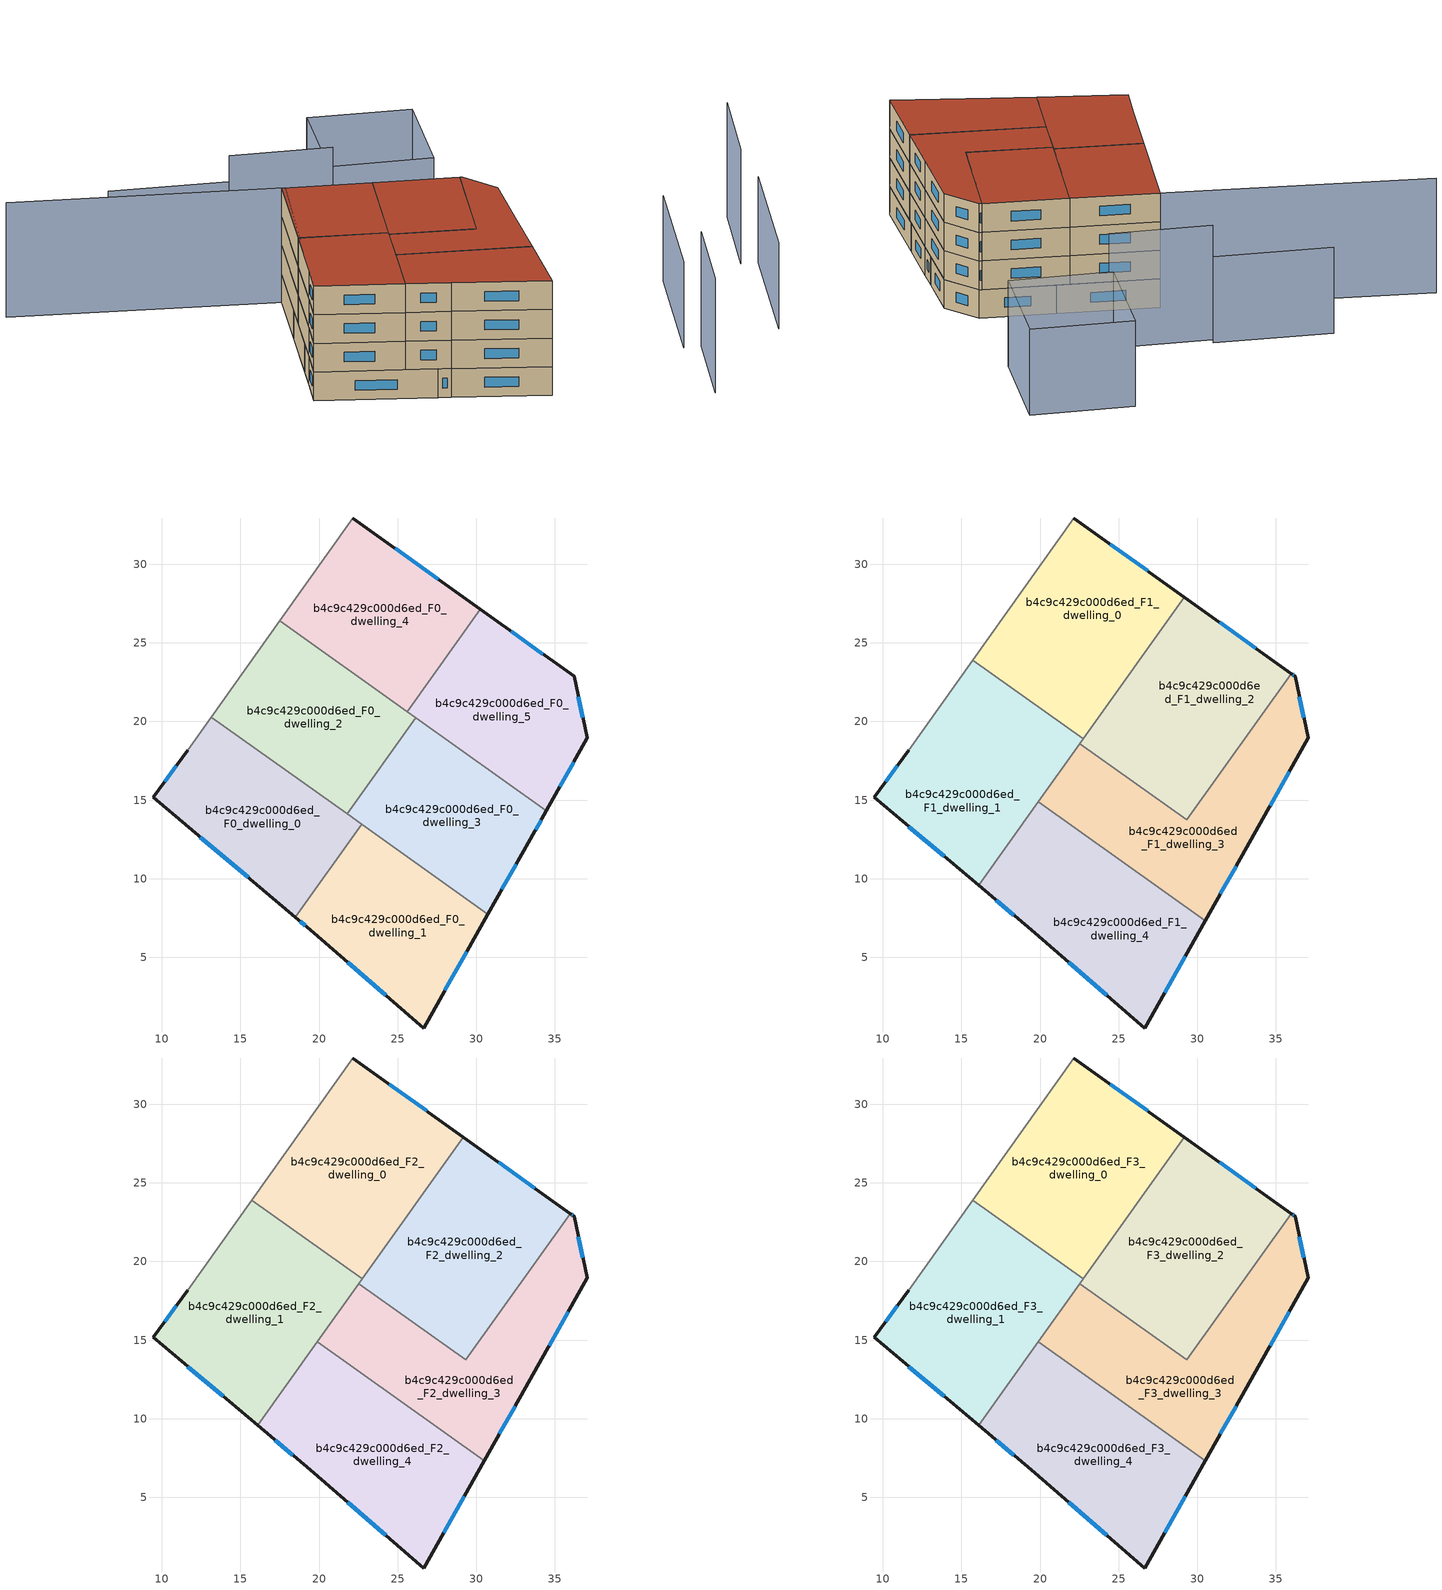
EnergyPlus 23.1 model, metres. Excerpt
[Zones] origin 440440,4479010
b4c9c429c000d6ed_F0_dwelling_0
 floor ground (EU_floor_Construction): 22.7,13.47 18.48,7.56 9.46,15.17 11.66,18.17 13.16,20.29 z0
 wall outside (EU_wall_Construction): 11.66,18.17 9.46,15.17 18.48,7.56 z0:3
 wall to b4c9c429c000d6ed_F0_dwelling_1 (EU_wall_Construction): 18.48,7.56 22.7,13.47 z0:3
 wall adiabatic (EU_wall_Construction): 13.16,20.29 11.66,18.17 z0:3
 wall to b4c9c429c000d6ed_F0_dwelling_2 (EU_wall_Construction): 21.78,14.13 13.16,20.29 z0:3
 wall to b4c9c429c000d6ed_F0_dwelling_3 (EU_wall_Construction): 22.7,13.47 21.78,14.13 z0:3
 window (EU_Window_Construction): 12.45,12.65 15.49,10.08 / 10.93,17.17 10.19,16.16 z0.99:2.01
b4c9c429c000d6ed_F0_dwelling_1
 floor ground (EU_floor_Construction): 30.73,7.74 26.64,0.51 19.43,6.76 18.48,7.56 22.7,13.47 z0
 wall outside (EU_wall_Construction): 18.48,7.56 19.43,6.76 26.64,0.51 30.73,7.74 z0:3
 wall to b4c9c429c000d6ed_F0_dwelling_3 (EU_wall_Construction): 30.73,7.74 22.7,13.47 z0:3
 window (EU_Window_Construction): 28,2.91 29.38,5.34 / 21.82,4.69 24.25,2.58 / 18.8,7.3 19.12,7.03 z0.99:2.01
b4c9c429c000d6ed_F0_dwelling_2
 floor ground (EU_floor_Construction): 26.15,20.25 21.78,14.13 13.16,20.29 17.51,26.41 z0
 wall to b4c9c429c000d6ed_F0_dwelling_3 (EU_wall_Construction): 21.78,14.13 26.15,20.25 z0:3
 wall adiabatic (EU_wall_Construction): 17.51,26.41 13.16,20.29 z0:3
 wall to b4c9c429c000d6ed_F0_dwelling_4 (EU_wall_Construction): 25.61,20.63 17.51,26.41 z0:3
 wall to b4c9c429c000d6ed_F0_dwelling_5 (EU_wall_Construction): 26.15,20.25 25.61,20.63 z0:3
b4c9c429c000d6ed_F0_dwelling_3
 floor ground (EU_floor_Construction): 34.45,14.32 33.44,12.51 30.73,7.74 21.78,14.13 26.15,20.25 z0
 wall outside (EU_wall_Construction): 30.73,7.74 33.44,12.51 34.45,14.32 z0:3
 wall to b4c9c429c000d6ed_F0_dwelling_5 (EU_wall_Construction): 34.45,14.32 26.15,20.25 z0:3
 window (EU_Window_Construction): 33.77,13.11 34.11,13.72 / 31.63,9.32 32.54,10.93 z0.99:2.01
b4c9c429c000d6ed_F0_dwelling_4
 floor ground (EU_floor_Construction): 30.25,27.14 25.61,20.63 17.51,26.41 22.14,32.94 z0
 wall outside (EU_wall_Construction): 30.25,27.14 22.14,32.94 z0:3
 wall to b4c9c429c000d6ed_F0_dwelling_5 (EU_wall_Construction): 25.61,20.63 30.25,27.14 z0:3
 wall adiabatic (EU_wall_Construction): 22.14,32.94 17.51,26.41 z0:3
 window (EU_Window_Construction): 27.56,29.06 24.83,31.01 z0.99:2.01
b4c9c429c000d6ed_F0_dwelling_5
 floor ground (EU_floor_Construction): 36.21,22.87 37.05,18.96 34.45,14.32 25.61,20.63 30.25,27.14 z0
 wall outside (EU_wall_Construction): 34.45,14.32 37.05,18.96 36.21,22.87 30.25,27.14 z0:3
 window (EU_Window_Construction): 34.24,24.28 32.23,25.72 / 36.77,20.25 36.49,21.57 / 35.31,15.86 36.19,17.42 z0.99:2.01
b4c9c429c000d6ed_F1_dwelling_0
 floor to b4c9c429c000d6ed_F0_dwelling_4 (EU_floor_Construction): 29.17,27.91 24.53,21.4 17.51,26.41 22.14,32.94 z3
 floor to b4c9c429c000d6ed_F0_dwelling_2 (EU_floor_Construction): 24.53,21.4 22.74,18.9 15.73,23.9 17.51,26.41 z3
 wall outside (EU_wall_Construction): 29.17,27.91 22.14,32.94 z3:6
 wall adiabatic (EU_wall_Construction): 22.14,32.94 15.73,23.9 z3:6
 wall to b4c9c429c000d6ed_F1_dwelling_1 (EU_wall_Construction): 15.73,23.9 22.74,18.9 z3:6
 wall to b4c9c429c000d6ed_F1_dwelling_2 (EU_wall_Construction): 22.74,18.9 29.17,27.91 z3:6
 window (EU_Window_Construction): 26.84,29.58 24.47,31.27 z3.99:5.01
b4c9c429c000d6ed_F1_dwelling_1
 floor to b4c9c429c000d6ed_F0_dwelling_0 (EU_floor_Construction): 20.16,15.29 16.09,9.58 9.46,15.17 11.66,18.17 13.16,20.29 z3
 floor to b4c9c429c000d6ed_F0_dwelling_2 (EU_floor_Construction): 22.74,18.9 20.16,15.29 13.16,20.29 15.73,23.9 z3
 wall outside (EU_wall_Construction): 11.66,18.17 9.46,15.17 16.09,9.58 z3:6
 wall adiabatic (EU_wall_Construction): 15.73,23.9 11.66,18.17 z3:6
 wall to b4c9c429c000d6ed_F1_dwelling_4 (EU_wall_Construction): 16.09,9.58 19.88,14.89 z3:6
 wall to b4c9c429c000d6ed_F1_dwelling_3 (EU_wall_Construction): 19.88,14.89 22.53,18.6 z3:6
 wall to b4c9c429c000d6ed_F1_dwelling_2 (EU_wall_Construction): 22.53,18.6 22.74,18.9 z3:6
 window (EU_Window_Construction): 10.93,17.17 10.19,16.16 / 11.66,13.31 13.89,11.43 z3.99:5.01
b4c9c429c000d6ed_F1_dwelling_2
 floor to b4c9c429c000d6ed_F0_dwelling_5 (EU_floor_Construction): 35.97,23.04 31.34,16.54 25.61,20.63 30.25,27.14 z3
 floor to b4c9c429c000d6ed_F0_dwelling_4 (EU_floor_Construction): 30.25,27.14 25.61,20.63 24.53,21.4 29.17,27.91 z3
 floor to b4c9c429c000d6ed_F0_dwelling_3 (EU_floor_Construction): 31.34,16.54 29.34,13.74 24.15,17.44 26.15,20.25 z3
 floor to b4c9c429c000d6ed_F0_dwelling_2 (EU_floor_Construction): 26.15,20.25 24.15,17.44 22.53,18.6 24.53,21.4 z3
 wall outside (EU_wall_Construction): 35.97,23.04 29.17,27.91 z3:6
 wall to b4c9c429c000d6ed_F1_dwelling_3 (EU_wall_Construction): 22.53,18.6 29.34,13.74 35.97,23.04 z3:6
 window (EU_Window_Construction): 33.72,24.65 31.43,26.3 z3.99:5.01
b4c9c429c000d6ed_F1_dwelling_3
 floor to b4c9c429c000d6ed_F0_dwelling_2 (EU_floor_Construction): 24.15,17.44 21.78,14.13 20.16,15.29 22.53,18.6 z3
 floor to b4c9c429c000d6ed_F0_dwelling_3 (EU_floor_Construction): 34.45,14.32 33.44,12.51 30.73,7.74 21.78,14.13 24.15,17.44 29.34,13.74 31.34,16.54 z3
 floor to b4c9c429c000d6ed_F0_dwelling_1 (EU_floor_Construction): 30.73,7.74 30.49,7.32 22.42,13.08 22.7,13.47 z3
 floor to b4c9c429c000d6ed_F0_dwelling_5 (EU_floor_Construction): 36.21,22.87 37.05,18.96 34.45,14.32 31.34,16.54 35.97,23.04 z3
 floor to b4c9c429c000d6ed_F0_dwelling_0 (EU_floor_Construction): 22.7,13.47 22.42,13.08 19.88,14.89 20.16,15.29 z3
 wall outside (EU_wall_Construction): 30.49,7.32 33.44,12.51 37.05,18.96 36.21,22.87 35.97,23.04 z3:6
 wall to b4c9c429c000d6ed_F1_dwelling_4 (EU_wall_Construction): 19.88,14.89 30.49,7.32 z3:6
 window (EU_Window_Construction): 36.13,22.93 36.05,22.98 / 36.77,20.25 36.49,21.57 / 34.63,14.65 35.85,16.82 / 31.47,9.04 32.46,10.79 z3.99:5.01
b4c9c429c000d6ed_F1_dwelling_4
 floor to b4c9c429c000d6ed_F0_dwelling_1 (EU_floor_Construction): 30.49,7.32 26.64,0.51 19.43,6.76 18.49,7.56 22.42,13.08 z3
 floor to b4c9c429c000d6ed_F0_dwelling_0 (EU_floor_Construction): 22.42,13.08 18.49,7.56 16.09,9.58 19.88,14.89 z3
 wall outside (EU_wall_Construction): 16.09,9.58 19.43,6.76 26.64,0.51 30.49,7.32 z3:6
 window (EU_Window_Construction): 27.92,2.77 29.22,5.06 / 21.82,4.69 24.25,2.58 / 17.2,8.65 18.33,7.7 z3.99:5.01
b4c9c429c000d6ed_F2_dwelling_0
 floor to b4c9c429c000d6ed_F1_dwelling_0 (EU_floor_Construction): 29.17,27.91 22.74,18.9 15.73,23.9 22.14,32.94 z6
 wall outside (EU_wall_Construction): 29.17,27.91 22.14,32.94 z6:9
 wall adiabatic (EU_wall_Construction): 22.14,32.94 15.73,23.9 z6:9
 wall to b4c9c429c000d6ed_F2_dwelling_1 (EU_wall_Construction): 15.73,23.9 22.74,18.9 z6:9
 wall to b4c9c429c000d6ed_F2_dwelling_2 (EU_wall_Construction): 22.74,18.9 29.17,27.91 z6:9
 window (EU_Window_Construction): 26.84,29.58 24.47,31.27 z6.99:8.01
b4c9c429c000d6ed_F2_dwelling_1
 floor to b4c9c429c000d6ed_F1_dwelling_1 (EU_floor_Construction): 22.74,18.9 16.09,9.58 9.46,15.17 11.66,18.17 15.73,23.9 z6
 wall outside (EU_wall_Construction): 11.66,18.17 9.46,15.17 16.09,9.58 z6:9
 wall adiabatic (EU_wall_Construction): 15.73,23.9 11.66,18.17 z6:9
 wall to b4c9c429c000d6ed_F2_dwelling_4 (EU_wall_Construction): 16.09,9.58 19.88,14.89 z6:9
 wall to b4c9c429c000d6ed_F2_dwelling_3 (EU_wall_Construction): 19.88,14.89 22.53,18.6 z6:9
 wall to b4c9c429c000d6ed_F2_dwelling_2 (EU_wall_Construction): 22.53,18.6 22.74,18.9 z6:9
 window (EU_Window_Construction): 10.93,17.17 10.19,16.16 / 11.66,13.31 13.89,11.43 z6.99:8.01
b4c9c429c000d6ed_F2_dwelling_2
 floor to b4c9c429c000d6ed_F1_dwelling_2 (EU_floor_Construction): 35.97,23.04 29.34,13.74 22.53,18.6 29.17,27.91 z6
 wall outside (EU_wall_Construction): 35.97,23.04 29.17,27.91 z6:9
 wall to b4c9c429c000d6ed_F2_dwelling_3 (EU_wall_Construction): 22.53,18.6 29.34,13.74 35.97,23.04 z6:9
 window (EU_Window_Construction): 33.72,24.65 31.43,26.3 z6.99:8.01
b4c9c429c000d6ed_F2_dwelling_3
 floor to b4c9c429c000d6ed_F1_dwelling_3 (EU_floor_Construction): 36.21,22.87 37.05,18.96 33.44,12.51 30.49,7.32 19.88,14.89 22.53,18.6 29.34,13.74 35.97,23.04 z6
 wall outside (EU_wall_Construction): 30.49,7.32 33.44,12.51 37.05,18.96 36.21,22.87 35.97,23.04 z6:9
 wall to b4c9c429c000d6ed_F2_dwelling_4 (EU_wall_Construction): 19.88,14.89 30.49,7.32 z6:9
 window (EU_Window_Construction): 36.13,22.93 36.05,22.98 / 36.77,20.25 36.49,21.57 / 34.63,14.65 35.85,16.82 / 31.47,9.04 32.46,10.79 z6.99:8.01
b4c9c429c000d6ed_F2_dwelling_4
 floor to b4c9c429c000d6ed_F1_dwelling_4 (EU_floor_Construction): 30.49,7.32 26.64,0.51 19.43,6.76 16.09,9.58 19.88,14.89 z6
 wall outside (EU_wall_Construction): 16.09,9.58 19.43,6.76 26.64,0.51 30.49,7.32 z6:9
 window (EU_Window_Construction): 27.92,2.77 29.22,5.06 / 21.82,4.69 24.25,2.58 / 17.2,8.65 18.33,7.7 z6.99:8.01
b4c9c429c000d6ed_F3_dwelling_0
 floor to b4c9c429c000d6ed_F2_dwelling_0 (EU_floor_Construction): 29.17,27.91 22.74,18.9 15.73,23.9 22.14,32.94 z9
 wall outside (EU_wall_Construction): 29.17,27.91 22.14,32.94 z9:12
 wall adiabatic (EU_wall_Construction): 22.14,32.94 15.73,23.9 z9:12
 wall to b4c9c429c000d6ed_F3_dwelling_1 (EU_wall_Construction): 15.73,23.9 22.74,18.9 z9:12
 wall to b4c9c429c000d6ed_F3_dwelling_2 (EU_wall_Construction): 22.74,18.9 29.17,27.91 z9:12
 window (EU_Window_Construction): 26.84,29.58 24.47,31.27 z9.99:11.01
 roof outside (EU_roof_Construction): 22.74,18.9 29.17,27.91 22.14,32.94 15.73,23.9 z12
b4c9c429c000d6ed_F3_dwelling_1
 floor to b4c9c429c000d6ed_F2_dwelling_1 (EU_floor_Construction): 22.74,18.9 16.09,9.58 9.46,15.17 11.66,18.17 15.73,23.9 z9
 wall outside (EU_wall_Construction): 11.66,18.17 9.46,15.17 16.09,9.58 z9:12
 wall adiabatic (EU_wall_Construction): 15.73,23.9 11.66,18.17 z9:12
 wall to b4c9c429c000d6ed_F3_dwelling_4 (EU_wall_Construction): 16.09,9.58 19.88,14.89 z9:12
 wall to b4c9c429c000d6ed_F3_dwelling_3 (EU_wall_Construction): 19.88,14.89 22.53,18.6 z9:12
 wall to b4c9c429c000d6ed_F3_dwelling_2 (EU_wall_Construction): 22.53,18.6 22.74,18.9 z9:12
 window (EU_Window_Construction): 10.93,17.17 10.19,16.16 / 11.66,13.31 13.89,11.43 z9.99:11.01
 roof outside (EU_roof_Construction): 16.09,9.58 22.74,18.9 15.73,23.9 11.66,18.17 9.46,15.17 z12
b4c9c429c000d6ed_F3_dwelling_2
 floor to b4c9c429c000d6ed_F2_dwelling_2 (EU_floor_Construction): 35.97,23.04 29.34,13.74 22.53,18.6 29.17,27.91 z9
 wall outside (EU_wall_Construction): 35.97,23.04 29.17,27.91 z9:12
 wall to b4c9c429c000d6ed_F3_dwelling_3 (EU_wall_Construction): 22.53,18.6 29.34,13.74 35.97,23.04 z9:12
 window (EU_Window_Construction): 33.72,24.65 31.43,26.3 z9.99:11.01
 roof outside (EU_roof_Construction): 29.34,13.74 35.97,23.04 29.17,27.91 22.53,18.6 z12
b4c9c429c000d6ed_F3_dwelling_3
 floor to b4c9c429c000d6ed_F2_dwelling_3 (EU_floor_Construction): 36.21,22.87 37.05,18.96 33.44,12.51 30.49,7.32 19.88,14.89 22.53,18.6 29.34,13.74 35.97,23.04 z9
 wall outside (EU_wall_Construction): 30.49,7.32 33.44,12.51 37.05,18.96 36.21,22.87 35.97,23.04 z9:12
 wall to b4c9c429c000d6ed_F3_dwelling_4 (EU_wall_Construction): 19.88,14.89 30.49,7.32 z9:12
 window (EU_Window_Construction): 36.13,22.93 36.05,22.98 / 36.77,20.25 36.49,21.57 / 34.63,14.65 35.85,16.82 / 31.47,9.04 32.46,10.79 z9.99:11.01
 roof outside (EU_roof_Construction): 33.44,12.51 37.05,18.96 36.21,22.87 35.97,23.04 29.34,13.74 22.53,18.6 19.88,14.89 30.49,7.32 z12
b4c9c429c000d6ed_F3_dwelling_4
 floor to b4c9c429c000d6ed_F2_dwelling_4 (EU_floor_Construction): 30.49,7.32 26.64,0.51 19.43,6.76 16.09,9.58 19.88,14.89 z9
 wall outside (EU_wall_Construction): 16.09,9.58 19.43,6.76 26.64,0.51 30.49,7.32 z9:12
 window (EU_Window_Construction): 27.92,2.77 29.22,5.06 / 21.82,4.69 24.25,2.58 / 17.2,8.65 18.33,7.7 z9.99:11.01
 roof outside (EU_roof_Construction): 26.64,0.51 30.49,7.32 19.88,14.89 16.09,9.58 19.43,6.76 z12
shading: 38.21,-9.7 44.29,-1.4 / 0.99,48.54 22.41,32.74 / 22.41,32.74 11.66,18.17 / 31.83,36.1 23.45,41.52 z0:12; 42.9,-0.46 51.55,11.44 / 23.85,41.98 14.15,48.36 / 32.99,37.89 38.89,47.08 / 38.89,47.08 47.43,41.59 / 47.43,41.59 41.52,32.4 / 41.52,32.4 32.99,37.89 z0:9
[Building]
EU S2 Campaign: North Axis=0; Terrain=City; Solar Distribution=FullExterior
[Site:Location]
Madrid: Latitude=40.5; Longitude=-3.5; Time Zone=1; Elevation=609
[SizingPeriod:WeatherFileDays]
AnnualSizingPeriod: Begin Month=1; Begin Day of Month=1; End Month=12; End Day of Month=31; Day of Week for Start Day=Monday; Use Weather File Daylight Saving Period=No; Use Weather File Rain and Snow Indicators=No
[MATERIAL]
EU_InternalMass_Material: Roughness=MediumRough; Thickness=0.1; Conductivity=1; Density=1800; Specific Heat=900; Thermal Absorptance=0.9; Solar Absorptance=0.7; Visible Absorptance=0.7
[MATERIAL:NOMASS] Roughness=MediumRough; Thermal Absorptance=0.9; Solar Absorptance=0.7; Visible Absorptance=0.7
Name | Thermal Resistance
EU_wall_NoMass | 0.609216
EU_roof_NoMass | 0.513268
EU_floor_NoMass | 0.568163
[WINDOWMATERIAL:SIMPLEGLAZINGSYSTEM]
EU_Window_SimpleGlazing: UFactor=5.50606; Solar Heat Gain Coefficient=0.85; Visible Transmittance=0.85
[CONSTRUCTION]
EU_wall_Construction: EU_wall_NoMass
EU_roof_Construction: EU_roof_NoMass
EU_floor_Construction: EU_floor_NoMass
EU_InternalMass_Construction: EU_InternalMass_Material
EU_Window_Construction: EU_Window_SimpleGlazing
[ZONE] Type=1; Multiplier=1; Ceiling Height=autocalculate; Floor Area=autocalculate; Part of Total Floor Area=Yes
Name | Volume
b4c9c429c000d6ed_F0_dwelling_0 | 239.024
b4c9c429c000d6ed_F1_dwelling_0; b4c9c429c000d6ed_F2_dwelling_0; b4c9c429c000d6ed_F3_dwelling_0 | 286.806
b4c9c429c000d6ed_F0_dwelling_1 | 238.991
b4c9c429c000d6ed_F1_dwelling_1; b4c9c429c000d6ed_F2_dwelling_1; b4c9c429c000d6ed_F3_dwelling_1 | 286.82
b4c9c429c000d6ed_F0_dwelling_2 | 239.014
b4c9c429c000d6ed_F1_dwelling_2; b4c9c429c000d6ed_F2_dwelling_2; b4c9c429c000d6ed_F3_dwelling_2 | 286.8
b4c9c429c000d6ed_F0_dwelling_3 | 239.019
b4c9c429c000d6ed_F1_dwelling_3; b4c9c429c000d6ed_F2_dwelling_3; b4c9c429c000d6ed_F3_dwelling_3 | 286.813
b4c9c429c000d6ed_F0_dwelling_4 | 239.012
b4c9c429c000d6ed_F1_dwelling_4; b4c9c429c000d6ed_F2_dwelling_4; b4c9c429c000d6ed_F3_dwelling_4 | 286.83
b4c9c429c000d6ed_F0_dwelling_5 | 239.001
[INTERNALMASS] Construction=EU_InternalMass_Construction
Name | Zone or ZoneList | Surface Area
b4c9c429c000d6ed_F0_dwelling_0_EU_InternalMass | b4c9c429c000d6ed_F0_dwelling_0 | 79.6747
b4c9c429c000d6ed_F0_dwelling_1_EU_InternalMass | b4c9c429c000d6ed_F0_dwelling_1 | 79.6637
b4c9c429c000d6ed_F0_dwelling_2_EU_InternalMass | b4c9c429c000d6ed_F0_dwelling_2 | 79.6713
b4c9c429c000d6ed_F0_dwelling_3_EU_InternalMass | b4c9c429c000d6ed_F0_dwelling_3 | 79.673
b4c9c429c000d6ed_F0_dwelling_4_EU_InternalMass | b4c9c429c000d6ed_F0_dwelling_4 | 79.6705
b4c9c429c000d6ed_F0_dwelling_5_EU_InternalMass | b4c9c429c000d6ed_F0_dwelling_5 | 79.6669
b4c9c429c000d6ed_F1_dwelling_0_EU_InternalMass | b4c9c429c000d6ed_F1_dwelling_0 | 95.6001
b4c9c429c000d6ed_F1_dwelling_1_EU_InternalMass | b4c9c429c000d6ed_F1_dwelling_1 | 95.6079
b4c9c429c000d6ed_F1_dwelling_2_EU_InternalMass | b4c9c429c000d6ed_F1_dwelling_2 | 95.5997
b4c9c429c000d6ed_F1_dwelling_3_EU_InternalMass | b4c9c429c000d6ed_F1_dwelling_3 | 95.6046
b4c9c429c000d6ed_F1_dwelling_4_EU_InternalMass | b4c9c429c000d6ed_F1_dwelling_4 | 95.6101
b4c9c429c000d6ed_F2_dwelling_0_EU_InternalMass | b4c9c429c000d6ed_F2_dwelling_0 | 95.6001
b4c9c429c000d6ed_F2_dwelling_1_EU_InternalMass | b4c9c429c000d6ed_F2_dwelling_1 | 95.6079
b4c9c429c000d6ed_F2_dwelling_2_EU_InternalMass | b4c9c429c000d6ed_F2_dwelling_2 | 95.5997
b4c9c429c000d6ed_F2_dwelling_3_EU_InternalMass | b4c9c429c000d6ed_F2_dwelling_3 | 95.6046
b4c9c429c000d6ed_F2_dwelling_4_EU_InternalMass | b4c9c429c000d6ed_F2_dwelling_4 | 95.6101
b4c9c429c000d6ed_F3_dwelling_0_EU_InternalMass | b4c9c429c000d6ed_F3_dwelling_0 | 95.6001
b4c9c429c000d6ed_F3_dwelling_1_EU_InternalMass | b4c9c429c000d6ed_F3_dwelling_1 | 95.6079
b4c9c429c000d6ed_F3_dwelling_2_EU_InternalMass | b4c9c429c000d6ed_F3_dwelling_2 | 95.5997
b4c9c429c000d6ed_F3_dwelling_3_EU_InternalMass | b4c9c429c000d6ed_F3_dwelling_3 | 95.6046
b4c9c429c000d6ed_F3_dwelling_4_EU_InternalMass | b4c9c429c000d6ed_F3_dwelling_4 | 95.6101
[OTHEREQUIPMENT] Fuel Type=Electricity; Design Level Calculation Method=Watts/Area; Power per Zone Floor Area=1; Fraction Latent=0; Fraction Radiant=0; Fraction Lost=0; Carbon Dioxide Generation Rate=0; EndUse Subcategory=EU_Step8_InternalGains
Name | Zone or ZoneList or Space or SpaceList | Schedule
EU_Step8_InternalGain_b4c9c429c000d6ed_F0_dwelling_0_f000 | b4c9c429c000d6ed_F0_dwelling_0 | EU_Step8_GainSchedule_b4c9c429c000d6ed_F0_dwelling_0_f000
EU_Step8_InternalGain_b4c9c429c000d6ed_F0_dwelling_1_f000 | b4c9c429c000d6ed_F0_dwelling_1 | EU_Step8_GainSchedule_b4c9c429c000d6ed_F0_dwelling_1_f000
EU_Step8_InternalGain_b4c9c429c000d6ed_F0_dwelling_2_f000 | b4c9c429c000d6ed_F0_dwelling_2 | EU_Step8_GainSchedule_b4c9c429c000d6ed_F0_dwelling_2_f000
EU_Step8_InternalGain_b4c9c429c000d6ed_F0_dwelling_3_f000 | b4c9c429c000d6ed_F0_dwelling_3 | EU_Step8_GainSchedule_b4c9c429c000d6ed_F0_dwelling_3_f000
EU_Step8_InternalGain_b4c9c429c000d6ed_F0_dwelling_4_f000 | b4c9c429c000d6ed_F0_dwelling_4 | EU_Step8_GainSchedule_b4c9c429c000d6ed_F0_dwelling_4_f000
EU_Step8_InternalGain_b4c9c429c000d6ed_F0_dwelling_5_f000 | b4c9c429c000d6ed_F0_dwelling_5 | EU_Step8_GainSchedule_b4c9c429c000d6ed_F0_dwelling_5_f000
EU_Step8_InternalGain_b4c9c429c000d6ed_F1_dwelling_0_f000 | b4c9c429c000d6ed_F1_dwelling_0 | EU_Step8_GainSchedule_b4c9c429c000d6ed_F1_dwelling_0_f000
EU_Step8_InternalGain_b4c9c429c000d6ed_F1_dwelling_1_f000 | b4c9c429c000d6ed_F1_dwelling_1 | EU_Step8_GainSchedule_b4c9c429c000d6ed_F1_dwelling_1_f000
EU_Step8_InternalGain_b4c9c429c000d6ed_F1_dwelling_2_f000 | b4c9c429c000d6ed_F1_dwelling_2 | EU_Step8_GainSchedule_b4c9c429c000d6ed_F1_dwelling_2_f000
EU_Step8_InternalGain_b4c9c429c000d6ed_F1_dwelling_3_f000 | b4c9c429c000d6ed_F1_dwelling_3 | EU_Step8_GainSchedule_b4c9c429c000d6ed_F1_dwelling_3_f000
EU_Step8_InternalGain_b4c9c429c000d6ed_F1_dwelling_4_f000 | b4c9c429c000d6ed_F1_dwelling_4 | EU_Step8_GainSchedule_b4c9c429c000d6ed_F1_dwelling_4_f000
EU_Step8_InternalGain_b4c9c429c000d6ed_F2_dwelling_0_f000 | b4c9c429c000d6ed_F2_dwelling_0 | EU_Step8_GainSchedule_b4c9c429c000d6ed_F2_dwelling_0_f000
EU_Step8_InternalGain_b4c9c429c000d6ed_F2_dwelling_1_f000 | b4c9c429c000d6ed_F2_dwelling_1 | EU_Step8_GainSchedule_b4c9c429c000d6ed_F2_dwelling_1_f000
EU_Step8_InternalGain_b4c9c429c000d6ed_F2_dwelling_2_f000 | b4c9c429c000d6ed_F2_dwelling_2 | EU_Step8_GainSchedule_b4c9c429c000d6ed_F2_dwelling_2_f000
EU_Step8_InternalGain_b4c9c429c000d6ed_F2_dwelling_3_f000 | b4c9c429c000d6ed_F2_dwelling_3 | EU_Step8_GainSchedule_b4c9c429c000d6ed_F2_dwelling_3_f000
EU_Step8_InternalGain_b4c9c429c000d6ed_F2_dwelling_4_f000 | b4c9c429c000d6ed_F2_dwelling_4 | EU_Step8_GainSchedule_b4c9c429c000d6ed_F2_dwelling_4_f000
EU_Step8_InternalGain_b4c9c429c000d6ed_F3_dwelling_0_f000 | b4c9c429c000d6ed_F3_dwelling_0 | EU_Step8_GainSchedule_b4c9c429c000d6ed_F3_dwelling_0_f000
EU_Step8_InternalGain_b4c9c429c000d6ed_F3_dwelling_1_f000 | b4c9c429c000d6ed_F3_dwelling_1 | EU_Step8_GainSchedule_b4c9c429c000d6ed_F3_dwelling_1_f000
EU_Step8_InternalGain_b4c9c429c000d6ed_F3_dwelling_2_f000 | b4c9c429c000d6ed_F3_dwelling_2 | EU_Step8_GainSchedule_b4c9c429c000d6ed_F3_dwelling_2_f000
EU_Step8_InternalGain_b4c9c429c000d6ed_F3_dwelling_3_f000 | b4c9c429c000d6ed_F3_dwelling_3 | EU_Step8_GainSchedule_b4c9c429c000d6ed_F3_dwelling_3_f000
EU_Step8_InternalGain_b4c9c429c000d6ed_F3_dwelling_4_f000 | b4c9c429c000d6ed_F3_dwelling_4 | EU_Step8_GainSchedule_b4c9c429c000d6ed_F3_dwelling_4_f000
[ZONEVENTILATION:DESIGNFLOWRATE] Schedule=EU_AlwaysOn; Design Flow Rate Calculation Method=AirChanges/Hour; Air Changes per Hour=0.752966; Ventilation Type=Natural; Fan Pressure Rise=0; Fan Total Efficiency=1; Constant Term Coefficient=1; Temperature Term Coefficient=0; Velocity Term Coefficient=0; Velocity Squared Term Coefficient=0; Minimum Indoor Temperature=-100; Maximum Indoor Temperature=100; Delta Temperature=-100; Minimum Outdoor Temperature=-100; Maximum Outdoor Temperature=100; Maximum Wind Speed=40
Name | Zone or ZoneList or Space or SpaceList
EU_ConstantAir_b4c9c429c000d6ed_F0_dwelling_0 | b4c9c429c000d6ed_F0_dwelling_0
EU_ConstantAir_b4c9c429c000d6ed_F0_dwelling_1 | b4c9c429c000d6ed_F0_dwelling_1
EU_ConstantAir_b4c9c429c000d6ed_F0_dwelling_2 | b4c9c429c000d6ed_F0_dwelling_2
EU_ConstantAir_b4c9c429c000d6ed_F0_dwelling_3 | b4c9c429c000d6ed_F0_dwelling_3
EU_ConstantAir_b4c9c429c000d6ed_F0_dwelling_4 | b4c9c429c000d6ed_F0_dwelling_4
EU_ConstantAir_b4c9c429c000d6ed_F0_dwelling_5 | b4c9c429c000d6ed_F0_dwelling_5
EU_ConstantAir_b4c9c429c000d6ed_F1_dwelling_0 | b4c9c429c000d6ed_F1_dwelling_0
EU_ConstantAir_b4c9c429c000d6ed_F1_dwelling_1 | b4c9c429c000d6ed_F1_dwelling_1
EU_ConstantAir_b4c9c429c000d6ed_F1_dwelling_2 | b4c9c429c000d6ed_F1_dwelling_2
EU_ConstantAir_b4c9c429c000d6ed_F1_dwelling_3 | b4c9c429c000d6ed_F1_dwelling_3
EU_ConstantAir_b4c9c429c000d6ed_F1_dwelling_4 | b4c9c429c000d6ed_F1_dwelling_4
EU_ConstantAir_b4c9c429c000d6ed_F2_dwelling_0 | b4c9c429c000d6ed_F2_dwelling_0
EU_ConstantAir_b4c9c429c000d6ed_F2_dwelling_1 | b4c9c429c000d6ed_F2_dwelling_1
EU_ConstantAir_b4c9c429c000d6ed_F2_dwelling_2 | b4c9c429c000d6ed_F2_dwelling_2
EU_ConstantAir_b4c9c429c000d6ed_F2_dwelling_3 | b4c9c429c000d6ed_F2_dwelling_3
EU_ConstantAir_b4c9c429c000d6ed_F2_dwelling_4 | b4c9c429c000d6ed_F2_dwelling_4
EU_ConstantAir_b4c9c429c000d6ed_F3_dwelling_0 | b4c9c429c000d6ed_F3_dwelling_0
EU_ConstantAir_b4c9c429c000d6ed_F3_dwelling_1 | b4c9c429c000d6ed_F3_dwelling_1
EU_ConstantAir_b4c9c429c000d6ed_F3_dwelling_2 | b4c9c429c000d6ed_F3_dwelling_2
EU_ConstantAir_b4c9c429c000d6ed_F3_dwelling_3 | b4c9c429c000d6ed_F3_dwelling_3
EU_ConstantAir_b4c9c429c000d6ed_F3_dwelling_4 | b4c9c429c000d6ed_F3_dwelling_4
[HVACTEMPLATE:THERMOSTAT] Constant Heating Setpoint=20; Constant Cooling Setpoint=50
EU_HeatOnly_b4c9c429c000d6ed_F0_dwelling_0; EU_HeatOnly_b4c9c429c000d6ed_F0_dwelling_1; EU_HeatOnly_b4c9c429c000d6ed_F0_dwelling_2; EU_HeatOnly_b4c9c429c000d6ed_F0_dwelling_3; EU_HeatOnly_b4c9c429c000d6ed_F0_dwelling_4; EU_HeatOnly_b4c9c429c000d6ed_F0_dwelling_5; EU_HeatOnly_b4c9c429c000d6ed_F1_dwelling_0; EU_HeatOnly_b4c9c429c000d6ed_F1_dwelling_1; EU_HeatOnly_b4c9c429c000d6ed_F1_dwelling_2; EU_HeatOnly_b4c9c429c000d6ed_F1_dwelling_3; EU_HeatOnly_b4c9c429c000d6ed_F1_dwelling_4; EU_HeatOnly_b4c9c429c000d6ed_F2_dwelling_0; EU_HeatOnly_b4c9c429c000d6ed_F2_dwelling_1; EU_HeatOnly_b4c9c429c000d6ed_F2_dwelling_2; EU_HeatOnly_b4c9c429c000d6ed_F2_dwelling_3; EU_HeatOnly_b4c9c429c000d6ed_F2_dwelling_4; EU_HeatOnly_b4c9c429c000d6ed_F3_dwelling_0; EU_HeatOnly_b4c9c429c000d6ed_F3_dwelling_1; EU_HeatOnly_b4c9c429c000d6ed_F3_dwelling_2; EU_HeatOnly_b4c9c429c000d6ed_F3_dwelling_3; EU_HeatOnly_b4c9c429c000d6ed_F3_dwelling_4
[HVACTEMPLATE:ZONE:IDEALLOADSAIRSYSTEM] System Availability Schedule=EU_AlwaysOn; Maximum Heating Supply Air Temperature=50; Minimum Cooling Supply Air Temperature=13; Maximum Heating Supply Air Humidity Ratio=0.0156; Minimum Cooling Supply Air Humidity Ratio=0.0077; Heating Limit=NoLimit; Cooling Limit=NoLimit; Heating Availability Schedule=EU_AlwaysOn; Cooling Availability Schedule=EU_CoolingOff; Dehumidification Control Type=ConstantSensibleHeatRatio; Cooling Sensible Heat Ratio=0.7; Dehumidification Setpoint=60; Humidification Control Type=None; Humidification Setpoint=30; Outdoor Air Method=None; Outdoor Air Flow Rate per Person=0.00944; Outdoor Air Flow Rate per Zone Floor Area=0; Outdoor Air Flow Rate per Zone=0; Demand Controlled Ventilation Type=None; Outdoor Air Economizer Type=NoEconomizer; Heat Recovery Type=None; Sensible Heat Recovery Effectiveness=0.7; Latent Heat Recovery Effectiveness=0.65
Name | Template Thermostat
b4c9c429c000d6ed_F0_dwelling_0 | EU_HeatOnly_b4c9c429c000d6ed_F0_dwelling_0
b4c9c429c000d6ed_F0_dwelling_1 | EU_HeatOnly_b4c9c429c000d6ed_F0_dwelling_1
b4c9c429c000d6ed_F0_dwelling_2 | EU_HeatOnly_b4c9c429c000d6ed_F0_dwelling_2
b4c9c429c000d6ed_F0_dwelling_3 | EU_HeatOnly_b4c9c429c000d6ed_F0_dwelling_3
b4c9c429c000d6ed_F0_dwelling_4 | EU_HeatOnly_b4c9c429c000d6ed_F0_dwelling_4
b4c9c429c000d6ed_F0_dwelling_5 | EU_HeatOnly_b4c9c429c000d6ed_F0_dwelling_5
b4c9c429c000d6ed_F1_dwelling_0 | EU_HeatOnly_b4c9c429c000d6ed_F1_dwelling_0
b4c9c429c000d6ed_F1_dwelling_1 | EU_HeatOnly_b4c9c429c000d6ed_F1_dwelling_1
b4c9c429c000d6ed_F1_dwelling_2 | EU_HeatOnly_b4c9c429c000d6ed_F1_dwelling_2
b4c9c429c000d6ed_F1_dwelling_3 | EU_HeatOnly_b4c9c429c000d6ed_F1_dwelling_3
b4c9c429c000d6ed_F1_dwelling_4 | EU_HeatOnly_b4c9c429c000d6ed_F1_dwelling_4
b4c9c429c000d6ed_F2_dwelling_0 | EU_HeatOnly_b4c9c429c000d6ed_F2_dwelling_0
b4c9c429c000d6ed_F2_dwelling_1 | EU_HeatOnly_b4c9c429c000d6ed_F2_dwelling_1
b4c9c429c000d6ed_F2_dwelling_2 | EU_HeatOnly_b4c9c429c000d6ed_F2_dwelling_2
b4c9c429c000d6ed_F2_dwelling_3 | EU_HeatOnly_b4c9c429c000d6ed_F2_dwelling_3
b4c9c429c000d6ed_F2_dwelling_4 | EU_HeatOnly_b4c9c429c000d6ed_F2_dwelling_4
b4c9c429c000d6ed_F3_dwelling_0 | EU_HeatOnly_b4c9c429c000d6ed_F3_dwelling_0
b4c9c429c000d6ed_F3_dwelling_1 | EU_HeatOnly_b4c9c429c000d6ed_F3_dwelling_1
b4c9c429c000d6ed_F3_dwelling_2 | EU_HeatOnly_b4c9c429c000d6ed_F3_dwelling_2
b4c9c429c000d6ed_F3_dwelling_3 | EU_HeatOnly_b4c9c429c000d6ed_F3_dwelling_3
b4c9c429c000d6ed_F3_dwelling_4 | EU_HeatOnly_b4c9c429c000d6ed_F3_dwelling_4
[SIZING:ZONE] Zone Cooling Design Supply Air Temperature Input Method=SupplyAirTemperature; Zone Cooling Design Supply Air Temperature=13; Zone Heating Design Supply Air Temperature Input Method=SupplyAirTemperature; Zone Heating Design Supply Air Temperature=50; Zone Cooling Design Supply Air Humidity Ratio=0.008; Zone Heating Design Supply Air Humidity Ratio=0.008; Cooling Design Air Flow Method=DesignDay; Cooling Design Air Flow Rate=0; Cooling Minimum Air Flow per Zone Floor Area=0.000762; Cooling Minimum Air Flow=0; Cooling Minimum Air Flow Fraction=0.2; Heating Design Air Flow Method=DesignDay; Heating Design Air Flow Rate=0; Heating Maximum Air Flow per Zone Floor Area=0.002032; Heating Maximum Air Flow=0.141576; Heating Maximum Air Flow Fraction=0.3; Account for Dedicated Outdoor Air System=No; Dedicated Outdoor Air System Control Strategy=NeutralSupplyAir; Dedicated Outdoor Air Low Setpoint Temperature for Design=autosize; Dedicated Outdoor Air High Setpoint Temperature for Design=autosize; Zone Load Sizing Method=Sensible Load Only No Latent Load; Zone Latent Cooling Design Supply Air Humidity Ratio Input Method=HumidityRatioDifference; Zone Cooling Design Supply Air Humidity Ratio Difference=0.005; Zone Latent Heating Design Supply Air Humidity Ratio Input Method=HumidityRatioDifference; Zone Humidification Design Supply Air Humidity Ratio Difference=0.005
b4c9c429c000d6ed_F0_dwelling_0; b4c9c429c000d6ed_F0_dwelling_1; b4c9c429c000d6ed_F0_dwelling_2; b4c9c429c000d6ed_F0_dwelling_3; b4c9c429c000d6ed_F0_dwelling_4; b4c9c429c000d6ed_F0_dwelling_5; b4c9c429c000d6ed_F1_dwelling_0; b4c9c429c000d6ed_F1_dwelling_1; b4c9c429c000d6ed_F1_dwelling_2; b4c9c429c000d6ed_F1_dwelling_3; b4c9c429c000d6ed_F1_dwelling_4; b4c9c429c000d6ed_F2_dwelling_0; b4c9c429c000d6ed_F2_dwelling_1; b4c9c429c000d6ed_F2_dwelling_2; b4c9c429c000d6ed_F2_dwelling_3; b4c9c429c000d6ed_F2_dwelling_4; b4c9c429c000d6ed_F3_dwelling_0; b4c9c429c000d6ed_F3_dwelling_1; b4c9c429c000d6ed_F3_dwelling_2; b4c9c429c000d6ed_F3_dwelling_3; b4c9c429c000d6ed_F3_dwelling_4
[SCHEDULE:CONSTANT]
Name | Hourly Value
EU_AlwaysOn | 1
EU_CoolingOff | 0
[SCHEDULE:FILE] Column Number=1; Rows to Skip at Top=0; Number of Hours of Data=8760; Column Separator=Comma; Interpolate to Timestep=No; Minutes per Item=60; Adjust Schedule for Daylight Savings=Yes
Name | File
EU_Step8_GainSchedule_b4c9c429c000d6ed_F0_dwelling_0_f000 | ../../schedules/b4c9c429c000d6ed/b4c9c429c000d6ed_F0_dwelling_0_f000_gain.csv
EU_Step8_GainSchedule_b4c9c429c000d6ed_F0_dwelling_1_f000 | ../../schedules/b4c9c429c000d6ed/b4c9c429c000d6ed_F0_dwelling_1_f000_gain.csv
EU_Step8_GainSchedule_b4c9c429c000d6ed_F0_dwelling_2_f000 | ../../schedules/b4c9c429c000d6ed/b4c9c429c000d6ed_F0_dwelling_2_f000_gain.csv
EU_Step8_GainSchedule_b4c9c429c000d6ed_F0_dwelling_3_f000 | ../../schedules/b4c9c429c000d6ed/b4c9c429c000d6ed_F0_dwelling_3_f000_gain.csv
EU_Step8_GainSchedule_b4c9c429c000d6ed_F0_dwelling_4_f000 | ../../schedules/b4c9c429c000d6ed/b4c9c429c000d6ed_F0_dwelling_4_f000_gain.csv
EU_Step8_GainSchedule_b4c9c429c000d6ed_F0_dwelling_5_f000 | ../../schedules/b4c9c429c000d6ed/b4c9c429c000d6ed_F0_dwelling_5_f000_gain.csv
EU_Step8_GainSchedule_b4c9c429c000d6ed_F1_dwelling_0_f000 | ../../schedules/b4c9c429c000d6ed/b4c9c429c000d6ed_F1_dwelling_0_f000_gain.csv
EU_Step8_GainSchedule_b4c9c429c000d6ed_F1_dwelling_1_f000 | ../../schedules/b4c9c429c000d6ed/b4c9c429c000d6ed_F1_dwelling_1_f000_gain.csv
EU_Step8_GainSchedule_b4c9c429c000d6ed_F1_dwelling_2_f000 | ../../schedules/b4c9c429c000d6ed/b4c9c429c000d6ed_F1_dwelling_2_f000_gain.csv
EU_Step8_GainSchedule_b4c9c429c000d6ed_F1_dwelling_3_f000 | ../../schedules/b4c9c429c000d6ed/b4c9c429c000d6ed_F1_dwelling_3_f000_gain.csv
EU_Step8_GainSchedule_b4c9c429c000d6ed_F1_dwelling_4_f000 | ../../schedules/b4c9c429c000d6ed/b4c9c429c000d6ed_F1_dwelling_4_f000_gain.csv
EU_Step8_GainSchedule_b4c9c429c000d6ed_F2_dwelling_0_f000 | ../../schedules/b4c9c429c000d6ed/b4c9c429c000d6ed_F2_dwelling_0_f000_gain.csv
EU_Step8_GainSchedule_b4c9c429c000d6ed_F2_dwelling_1_f000 | ../../schedules/b4c9c429c000d6ed/b4c9c429c000d6ed_F2_dwelling_1_f000_gain.csv
EU_Step8_GainSchedule_b4c9c429c000d6ed_F2_dwelling_2_f000 | ../../schedules/b4c9c429c000d6ed/b4c9c429c000d6ed_F2_dwelling_2_f000_gain.csv
EU_Step8_GainSchedule_b4c9c429c000d6ed_F2_dwelling_3_f000 | ../../schedules/b4c9c429c000d6ed/b4c9c429c000d6ed_F2_dwelling_3_f000_gain.csv
EU_Step8_GainSchedule_b4c9c429c000d6ed_F2_dwelling_4_f000 | ../../schedules/b4c9c429c000d6ed/b4c9c429c000d6ed_F2_dwelling_4_f000_gain.csv
EU_Step8_GainSchedule_b4c9c429c000d6ed_F3_dwelling_0_f000 | ../../schedules/b4c9c429c000d6ed/b4c9c429c000d6ed_F3_dwelling_0_f000_gain.csv
EU_Step8_GainSchedule_b4c9c429c000d6ed_F3_dwelling_1_f000 | ../../schedules/b4c9c429c000d6ed/b4c9c429c000d6ed_F3_dwelling_1_f000_gain.csv
EU_Step8_GainSchedule_b4c9c429c000d6ed_F3_dwelling_2_f000 | ../../schedules/b4c9c429c000d6ed/b4c9c429c000d6ed_F3_dwelling_2_f000_gain.csv
EU_Step8_GainSchedule_b4c9c429c000d6ed_F3_dwelling_3_f000 | ../../schedules/b4c9c429c000d6ed/b4c9c429c000d6ed_F3_dwelling_3_f000_gain.csv
EU_Step8_GainSchedule_b4c9c429c000d6ed_F3_dwelling_4_f000 | ../../schedules/b4c9c429c000d6ed/b4c9c429c000d6ed_F3_dwelling_4_f000_gain.csv
